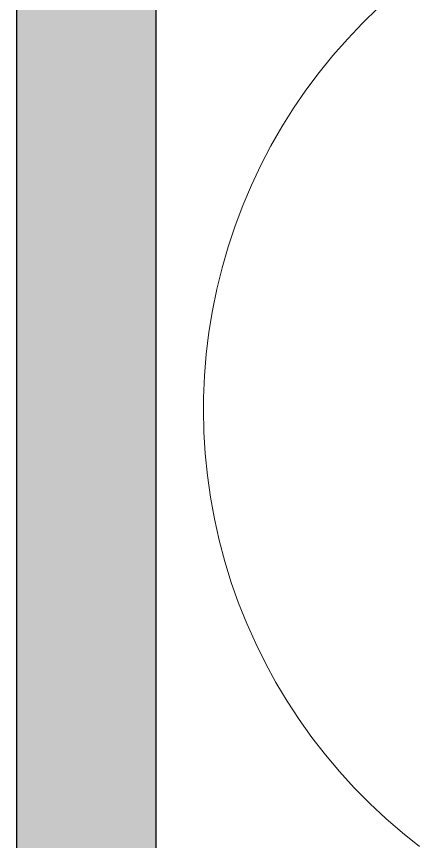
# Model space of a CAD drawing. Header units: millimetres. Extents: x 155927 to 326028, y -36033 to 97293.
# Drawn here: x 159375 to 159669, y 11990 to 12592 of the extents above; entities that cross this region are included whole.
import ezdxf

# ---------------------------------------------------------------- set-up
doc = ezdxf.new("R2010")
doc.units = ezdxf.units.MM
doc.header["$MEASUREMENT"] = 0
for name, color, linetype, lineweight in [('A-WALL-PATT', 7, 'CONTINUOUS', 9), ('I-FURN', 8, 'CONTINUOUS', 9), ('I-WALL', 7, 'CONTINUOUS', 9)]:
    doc.layers.add(name, color=color, linetype=linetype, lineweight=lineweight)

msp = doc.modelspace()

# ---------------------------------------------------------------- hatches: boundary and pattern name
at = {"layer": 'A-WALL-PATT'}
msp.add_hatch(color=256, dxfattribs=at).paths.add_polyline_path([(159374.83, 9369.61), (159476.83, 9369.61), (159476.83, 13505.61), (159374.83, 13505.61), (159374.83, 10128.06)], flags=0)

# ---------------------------------------------------------------- linework, layer by layer
at = {"layer": 'I-FURN'}
for p, q in [((159638.86, 12598.05), (159627.36, 12586.92)), ((159627.36, 12586.92), (159616.32, 12575.34)), ((159616.32, 12575.34), (159605.75, 12563.33)), ((159605.75, 12563.33), (159595.67, 12550.91)), ((159595.67, 12550.91), (159586.1, 12538.09)), ((159586.1, 12538.09), (159577.04, 12524.9)), ((159577.04, 12524.9), (159568.52, 12511.36)), ((159568.52, 12511.36), (159560.55, 12497.49)), ((159560.55, 12497.49), (159553.14, 12483.31)), ((159553.14, 12483.31), (159546.3, 12468.84)), ((159546.3, 12468.84), (159540.05, 12454.12)), ((159540.05, 12454.12), (159534.39, 12439.15)), ((159534.39, 12439.15), (159529.33, 12423.97)), ((159529.33, 12423.97), (159524.89, 12408.61)), ((159524.89, 12408.61), (159521.06, 12393.07)), ((159521.06, 12393.07), (159517.86, 12377.4)), ((159517.86, 12377.4), (159515.28, 12361.61)), ((159515.28, 12361.61), (159513.34, 12345.72)), ((159513.34, 12345.72), (159512.04, 12329.78)), ((159512.04, 12329.78), (159511.37, 12313.79)), ((159511.37, 12313.79), (159511.28, 12305.16)), ((159511.28, 12305.16), (159511.6, 12289.16)), ((159511.6, 12289.16), (159512.56, 12273.19)), ((159512.56, 12273.19), (159514.16, 12257.27)), ((159514.16, 12257.27), (159516.39, 12241.43)), ((159516.39, 12241.43), (159519.25, 12225.69)), ((159519.25, 12225.69), (159522.74, 12210.08)), ((159522.74, 12210.08), (159526.86, 12194.62)), ((159526.86, 12194.62), (159531.59, 12179.33)), ((159531.59, 12179.33), (159536.92, 12164.25)), ((159536.92, 12164.25), (159542.86, 12149.39)), ((159542.86, 12149.39), (159549.38, 12134.78)), ((159549.38, 12134.78), (159556.48, 12120.45)), ((159556.48, 12120.45), (159564.15, 12106.41)), ((159564.15, 12106.41), (159572.38, 12092.68)), ((159572.38, 12092.68), (159581.15, 12079.3)), ((159581.15, 12079.3), (159590.44, 12066.28)), ((159590.44, 12066.28), (159600.25, 12053.64)), ((159600.25, 12053.64), (159610.56, 12041.4)), ((159610.56, 12041.4), (159621.35, 12029.59)), ((159621.35, 12029.59), (159632.6, 12018.22)), ((159632.6, 12018.22), (159644.29, 12007.3)), ((159644.29, 12007.3), (159656.42, 11996.86)), ((159656.42, 11996.86), (159668.95, 11986.92))]:
    msp.add_line(p, q, dxfattribs=at)
at = {"layer": 'I-WALL', "lineweight": 30}
for p, q in [((159374.83, 13505.61), (159374.83, 9369.61)), ((159476.83, 9369.61), (159476.83, 13505.61))]:
    msp.add_line(p, q, dxfattribs=at)

doc.saveas('drawing.dxf')
